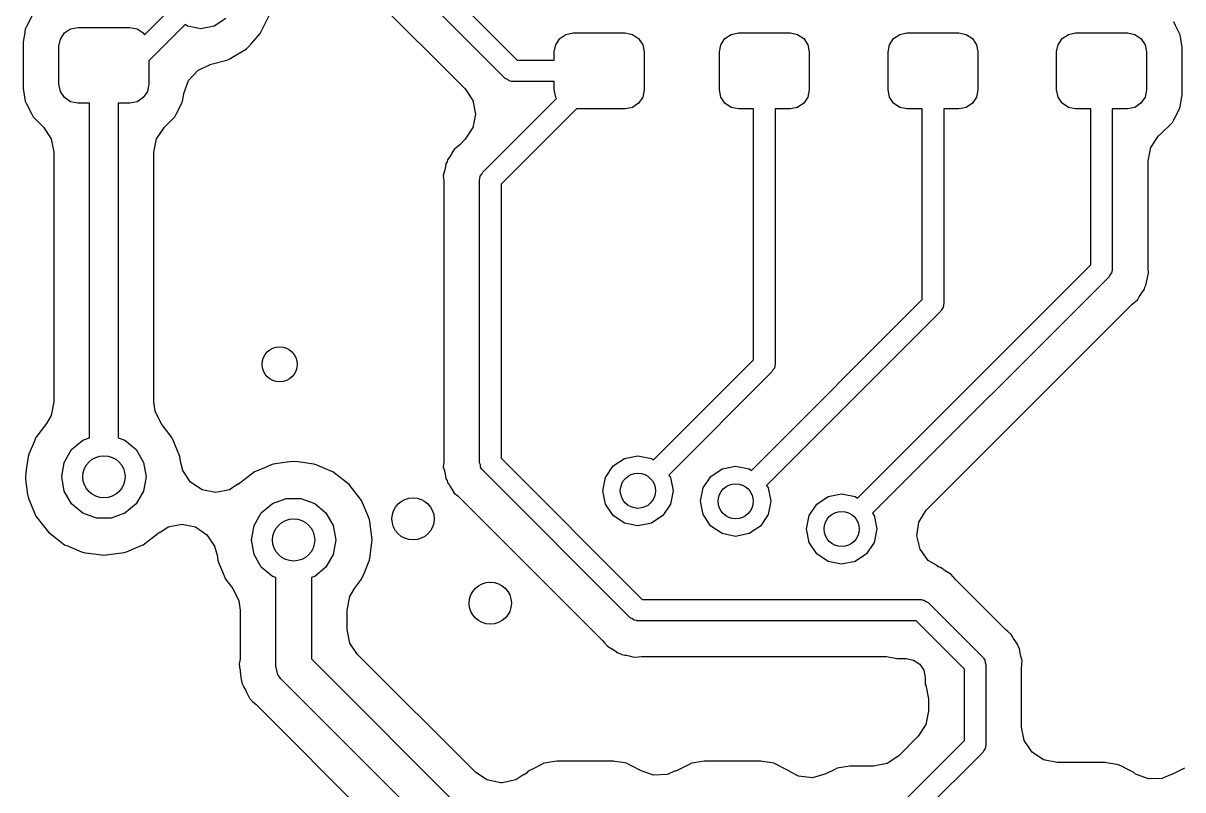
# Model space of a CAD drawing. Extents: x 0.99 to 4.24, y -7.27 to -4.02.
# Drawn here: x 1.9439 to 2.2688, y -6.2649 to -6.05 of the extents above; entities that cross this region are included whole.
import ezdxf

# ---------------------------------------------------------------- set-up
doc = ezdxf.new("R2010")
doc.units = 0
doc.header["$MEASUREMENT"] = 0
doc.layers.add('BLACK', color=7, linetype='CONTINUOUS')

msp = doc.modelspace()

# ---------------------------------------------------------------- linework, layer by layer
at = {"layer": 'BLACK', "linetype": 'CONTINUOUS'}
for p, q in [((2.05221, -6.03025), (2.08234, -6.06039)), ((2.07898, -6.06551), (2.04709, -6.03362)), ((2.04072, -6.04141), (2.06775, -6.06845)), ((1.97793, -6.05326), (1.98504, -6.04615)), ((1.94634, -6.04807), (1.94488, -6.05093)), ((2.00066, -6.04869), (1.99747, -6.05083)), ((2.01034, -6.05295), (2.01282, -6.04783)), ((1.94436, -6.05251), (1.94408, -6.05424)), ((1.94449, -6.0517), (1.94436, -6.05251)), ((1.94488, -6.05093), (1.94449, -6.0517)), ((1.95434, -6.05446), (1.95549, -6.05274)), ((1.95549, -6.05274), (1.95722, -6.05159)), ((1.95722, -6.05159), (1.95925, -6.05118)), ((1.95925, -6.05118), (1.97382, -6.05118)), ((1.97382, -6.05118), (1.97585, -6.05159)), ((1.97585, -6.05159), (1.97758, -6.05274)), ((1.97758, -6.05274), (1.97793, -6.05326)), ((1.98928, -6.05039), (1.97913, -6.06054)), ((1.98993, -6.05083), (1.98928, -6.05039)), ((1.9937, -6.05157), (1.98993, -6.05083)), ((1.99747, -6.05083), (1.9937, -6.05157)), ((2.096, -6.05316), (2.09803, -6.05276)), ((2.09803, -6.05276), (2.1126, -6.05276)), ((2.1126, -6.05276), (2.11463, -6.05316)), ((2.14226, -6.05316), (2.14429, -6.05276)), ((2.14429, -6.05276), (2.15886, -6.05276)), ((2.15886, -6.05276), (2.16089, -6.05316)), ((2.1895, -6.05316), (2.19154, -6.05276)), ((2.19154, -6.05276), (2.2061, -6.05276)), ((2.2061, -6.05276), (2.20814, -6.05316)), ((2.23675, -6.05316), (2.23878, -6.05276)), ((2.23878, -6.05276), (2.25335, -6.05276)), ((2.25335, -6.05276), (2.25538, -6.05316)), ((2.2668, -6.0507), (2.26626, -6.04964)), ((2.26811, -6.05327), (2.2668, -6.0507)), ((1.94408, -6.05424), (1.94392, -6.05529)), ((1.94392, -6.05529), (1.94392, -6.06833)), ((1.95394, -6.0565), (1.95434, -6.05446)), ((2.00702, -6.05661), (2.00786, -6.05569)), ((2.00786, -6.05569), (2.01034, -6.05295)), ((2.09272, -6.05807), (2.09312, -6.05604)), ((2.09312, -6.05604), (2.09427, -6.05431)), ((2.09427, -6.05431), (2.096, -6.05316)), ((2.11463, -6.05316), (2.11636, -6.05431)), ((2.11636, -6.05431), (2.11751, -6.05604)), ((2.11751, -6.05604), (2.11791, -6.05807)), ((2.13898, -6.05807), (2.13938, -6.05604)), ((2.13938, -6.05604), (2.14053, -6.05431)), ((2.14053, -6.05431), (2.14226, -6.05316)), ((2.16089, -6.05316), (2.16262, -6.05431)), ((2.16262, -6.05431), (2.16377, -6.05604)), ((2.16377, -6.05604), (2.16417, -6.05807)), ((2.18622, -6.05807), (2.18662, -6.05604)), ((2.18662, -6.05604), (2.18778, -6.05431)), ((2.18778, -6.05431), (2.1895, -6.05316)), ((2.20814, -6.05316), (2.20986, -6.05431)), ((2.20986, -6.05431), (2.21101, -6.05604)), ((2.21101, -6.05604), (2.21142, -6.05807)), ((2.23346, -6.05807), (2.23387, -6.05604)), ((2.23387, -6.05604), (2.23502, -6.05431)), ((2.23502, -6.05431), (2.23675, -6.05316)), ((2.25538, -6.05316), (2.2571, -6.05431)), ((2.2571, -6.05431), (2.25826, -6.05604)), ((2.25826, -6.05604), (2.25866, -6.05807)), ((2.26868, -6.05686), (2.26811, -6.05327)), ((1.95394, -6.06713), (1.95394, -6.0565)), ((2.00167, -6.06015), (2.00652, -6.05717)), ((2.00652, -6.05717), (2.00702, -6.05661)), ((2.09272, -6.06039), (2.09272, -6.05807)), ((2.11791, -6.05807), (2.11791, -6.0687)), ((2.13898, -6.0687), (2.13898, -6.05807)), ((2.16417, -6.05807), (2.16417, -6.0687)), ((2.18622, -6.0687), (2.18622, -6.05807)), ((2.21142, -6.05807), (2.21142, -6.0687)), ((2.23346, -6.0687), (2.23346, -6.05807)), ((2.25866, -6.05807), (2.25866, -6.0687)), ((2.26868, -6.06991), (2.26868, -6.05686)), ((1.97913, -6.06054), (1.97913, -6.06713)), ((1.99292, -6.0632), (1.99619, -6.06169)), ((1.99618, -6.06164), (2.00099, -6.06034)), ((1.99619, -6.06169), (1.99618, -6.06164)), ((2.00099, -6.06034), (2.00167, -6.06015)), ((2.00099, -6.06034), (2.00099, -6.06034)), ((2.08234, -6.06039), (2.09272, -6.06039)), ((1.99028, -6.06605), (1.99292, -6.0632)), ((2.07957, -6.06578), (2.07898, -6.06551)), ((2.08008, -6.0662), (2.07957, -6.06578)), ((1.94392, -6.06833), (1.94449, -6.07192)), ((1.95434, -6.06916), (1.95394, -6.06713)), ((1.97913, -6.06713), (1.97873, -6.06916)), ((1.98894, -6.0697), (1.99028, -6.06605)), ((2.06775, -6.06845), (2.06991, -6.07168)), ((2.08072, -6.06632), (2.08008, -6.0662)), ((2.08084, -6.06637), (2.08072, -6.06632)), ((2.08092, -6.06635), (2.08084, -6.06637)), ((2.0811, -6.06639), (2.08092, -6.06635)), ((2.09272, -6.06639), (2.0811, -6.06639)), ((2.09272, -6.0687), (2.09272, -6.06639)), ((2.09312, -6.07073), (2.09272, -6.0687)), ((2.11791, -6.0687), (2.11751, -6.07073)), ((2.13938, -6.07073), (2.13898, -6.0687)), ((2.16417, -6.0687), (2.16377, -6.07073)), ((2.18662, -6.07073), (2.18622, -6.0687)), ((2.21142, -6.0687), (2.21101, -6.07073)), ((2.23387, -6.07073), (2.23346, -6.0687)), ((2.25866, -6.0687), (2.25826, -6.07073)), ((1.94449, -6.07192), (1.94484, -6.07262)), ((1.95549, -6.07088), (1.95434, -6.06916)), ((1.95722, -6.07204), (1.95549, -6.07088)), ((1.95925, -6.07244), (1.95722, -6.07204)), ((1.97585, -6.07204), (1.97382, -6.07244)), ((1.97758, -6.07088), (1.97585, -6.07204)), ((1.97873, -6.06916), (1.97758, -6.07088)), ((1.98823, -6.07262), (1.98858, -6.07192)), ((1.98858, -6.07192), (1.9889, -6.06995)), ((1.9889, -6.06995), (1.98894, -6.0697)), ((2.06991, -6.07168), (2.07067, -6.07549)), ((2.07268, -6.09178), (2.09336, -6.0711)), ((2.09336, -6.0711), (2.09312, -6.07073)), ((2.11751, -6.07073), (2.11636, -6.07246)), ((2.14053, -6.07246), (2.13938, -6.07073)), ((2.16377, -6.07073), (2.16262, -6.07246)), ((2.18778, -6.07246), (2.18662, -6.07073)), ((2.21101, -6.07073), (2.20986, -6.07246)), ((2.23502, -6.07246), (2.23387, -6.07073)), ((2.25826, -6.07073), (2.2571, -6.07246)), ((2.26811, -6.0735), (2.26848, -6.07115)), ((2.26848, -6.07115), (2.26862, -6.07029)), ((2.26862, -6.07029), (2.26868, -6.06991)), ((2.26862, -6.07029), (2.26862, -6.07029)), ((1.94484, -6.07262), (1.94634, -6.07555)), ((1.96254, -6.07244), (1.95925, -6.07244)), ((1.96254, -6.16624), (1.96254, -6.07244)), ((1.97382, -6.07244), (1.97054, -6.07244)), ((1.97054, -6.07244), (1.97054, -6.16624)), ((1.98674, -6.07555), (1.98823, -6.07262)), ((1.98823, -6.07262), (1.98823, -6.07262)), ((2.07067, -6.07549), (2.06991, -6.0793)), ((2.09893, -6.07402), (2.0778, -6.09514)), ((2.1126, -6.07402), (2.09893, -6.07402)), ((2.11463, -6.07361), (2.1126, -6.07402)), ((2.11636, -6.07246), (2.11463, -6.07361)), ((2.14226, -6.07361), (2.14053, -6.07246)), ((2.14429, -6.07402), (2.14226, -6.07361)), ((2.14857, -6.07402), (2.14429, -6.07402)), ((2.14857, -6.14443), (2.14857, -6.07402)), ((2.15886, -6.07402), (2.15457, -6.07402)), ((2.15457, -6.07402), (2.15457, -6.14567)), ((2.16089, -6.07361), (2.15886, -6.07402)), ((2.16262, -6.07246), (2.16089, -6.07361)), ((2.1895, -6.07361), (2.18778, -6.07246)), ((2.19154, -6.07402), (2.1895, -6.07361)), ((2.19582, -6.07402), (2.19154, -6.07402)), ((2.19582, -6.12749), (2.19582, -6.07402)), ((2.2061, -6.07402), (2.20182, -6.07402)), ((2.20182, -6.07402), (2.20182, -6.12873)), ((2.20814, -6.07361), (2.2061, -6.07402)), ((2.20986, -6.07246), (2.20814, -6.07361)), ((2.23675, -6.07361), (2.23502, -6.07246)), ((2.23878, -6.07402), (2.23675, -6.07361)), ((2.24306, -6.07402), (2.23878, -6.07402)), ((2.24306, -6.11772), (2.24306, -6.07402)), ((2.25335, -6.07402), (2.24906, -6.07402)), ((2.24906, -6.07402), (2.24906, -6.11897)), ((2.25538, -6.07361), (2.25335, -6.07402)), ((2.2571, -6.07246), (2.25538, -6.07361)), ((2.26626, -6.07713), (2.26776, -6.0742)), ((2.26776, -6.0742), (2.26811, -6.0735)), ((2.26776, -6.0742), (2.26776, -6.0742)), ((1.94634, -6.07555), (1.94634, -6.07555)), ((1.94634, -6.07555), (1.94669, -6.07625)), ((1.94669, -6.07625), (1.9496, -6.07916)), ((1.98347, -6.07916), (1.98638, -6.07625)), ((1.98638, -6.07625), (1.98674, -6.07555)), ((1.98674, -6.07555), (1.98674, -6.07555)), ((2.26247, -6.08126), (2.26591, -6.07783)), ((2.26591, -6.07783), (2.26626, -6.07713)), ((2.26626, -6.07713), (2.26626, -6.07713)), ((1.9496, -6.07916), (1.95176, -6.08239)), ((1.98131, -6.08239), (1.98347, -6.07916)), ((2.06991, -6.0793), (2.06775, -6.08254)), ((2.25984, -6.08484), (2.262, -6.0816)), ((2.262, -6.0816), (2.2623, -6.08135)), ((2.2623, -6.08135), (2.26247, -6.08126)), ((1.95176, -6.08239), (1.95252, -6.0862)), ((1.98056, -6.0862), (1.98131, -6.08239)), ((2.06567, -6.08457), (2.06468, -6.0854)), ((2.06631, -6.08398), (2.06567, -6.08457)), ((2.06775, -6.08254), (2.06631, -6.08398)), ((2.25908, -6.08865), (2.25984, -6.08484)), ((1.95252, -6.0862), (1.95252, -6.15619)), ((1.98056, -6.15619), (1.98056, -6.0862)), ((2.06282, -6.08831), (2.06267, -6.08887)), ((2.06332, -6.0876), (2.06282, -6.08831)), ((2.06356, -6.08725), (2.06332, -6.0876)), ((2.06332, -6.0876), (2.06332, -6.0876)), ((2.06403, -6.08652), (2.06356, -6.08725)), ((2.06415, -6.08631), (2.06403, -6.08652)), ((2.06468, -6.0854), (2.06415, -6.08631)), ((2.06197, -6.0915), (2.06163, -6.09275)), ((2.06216, -6.09065), (2.06197, -6.0915)), ((2.0622, -6.09042), (2.06216, -6.09065)), ((2.06238, -6.08938), (2.0622, -6.09042)), ((2.06267, -6.08887), (2.06238, -6.08938)), ((2.0724, -6.09237), (2.07268, -6.09178)), ((2.25908, -6.11796), (2.25908, -6.08865)), ((2.06163, -6.09275), (2.06171, -6.09361)), ((2.06171, -6.09361), (2.06175, -6.09403)), ((2.06175, -6.09403), (2.06178, -6.0949)), ((2.06178, -6.0949), (2.06178, -6.17223)), ((2.0718, -6.0939), (2.07184, -6.09371)), ((2.0718, -6.17323), (2.0718, -6.0939)), ((2.07181, -6.09364), (2.07187, -6.09352)), ((2.07184, -6.09371), (2.07181, -6.09364)), ((2.07187, -6.09352), (2.07198, -6.09287)), ((2.07198, -6.09287), (2.0724, -6.09237)), ((2.0778, -6.09514), (2.0778, -6.17199)), ((2.17764, -6.18314), (2.24306, -6.11772)), ((2.24846, -6.12049), (2.24818, -6.12109)), ((2.24888, -6.11999), (2.24846, -6.12049)), ((2.249, -6.11935), (2.24888, -6.11999)), ((2.24905, -6.11923), (2.249, -6.11935)), ((2.24906, -6.11897), (2.24903, -6.11915)), ((2.24903, -6.11915), (2.24905, -6.11923)), ((2.2589, -6.12137), (2.25923, -6.12012)), ((2.25912, -6.11883), (2.25908, -6.11796)), ((2.25923, -6.12012), (2.25912, -6.11883)), ((2.24818, -6.12109), (2.18189, -6.18738)), ((2.25804, -6.12455), (2.2582, -6.12399)), ((2.2582, -6.12399), (2.25849, -6.12349)), ((2.25849, -6.12349), (2.25871, -6.12221)), ((2.25871, -6.12221), (2.2589, -6.12137)), ((2.14794, -6.17537), (2.19582, -6.12749)), ((2.25552, -6.12802), (2.25619, -6.12746)), ((2.25619, -6.12746), (2.25663, -6.1267)), ((2.25663, -6.1267), (2.25684, -6.12634)), ((2.25684, -6.12634), (2.2573, -6.12561)), ((2.2573, -6.12561), (2.25804, -6.12455)), ((2.19719, -6.18625), (2.25456, -6.12888)), ((2.20122, -6.13026), (2.20094, -6.13085)), ((2.20164, -6.12976), (2.20122, -6.13026)), ((2.20175, -6.12911), (2.20164, -6.12976)), ((2.20181, -6.12899), (2.20175, -6.12911)), ((2.20182, -6.12873), (2.20179, -6.12892)), ((2.20179, -6.12892), (2.20181, -6.12899)), ((2.25456, -6.12888), (2.2552, -6.12829)), ((2.2552, -6.12829), (2.25552, -6.12802)), ((2.20094, -6.13085), (2.15218, -6.17961)), ((2.12056, -6.17244), (2.14857, -6.14443)), ((2.15439, -6.1467), (2.15397, -6.1472)), ((2.15451, -6.14605), (2.15439, -6.1467)), ((2.15456, -6.14593), (2.15451, -6.14605)), ((2.15457, -6.14567), (2.15454, -6.14585)), ((2.15454, -6.14585), (2.15456, -6.14593)), ((2.1537, -6.14779), (2.1248, -6.17669)), ((2.15397, -6.1472), (2.1537, -6.14779)), ((1.95252, -6.15619), (1.95176, -6.16001)), ((1.98089, -6.15877), (1.98056, -6.15619)), ((1.98261, -6.16226), (1.98089, -6.15877)), ((1.95046, -6.16226), (1.94747, -6.16616)), ((1.95176, -6.16001), (1.95046, -6.16226)), ((1.9856, -6.16616), (1.98261, -6.16226)), ((1.94747, -6.16616), (1.94696, -6.16739)), ((1.96063, -6.16694), (1.96254, -6.16624)), ((1.97054, -6.16624), (1.97244, -6.16694)), ((1.98611, -6.16739), (1.9856, -6.16616)), ((1.94696, -6.16739), (1.94552, -6.17086)), ((1.95544, -6.17313), (1.95749, -6.16957)), ((1.95749, -6.16957), (1.96063, -6.16694)), ((1.97244, -6.16694), (1.97558, -6.16957)), ((1.97558, -6.16957), (1.97763, -6.17313)), ((1.98755, -6.17086), (1.98611, -6.16739)), ((1.94518, -6.17211), (1.94477, -6.17522)), ((1.94527, -6.17147), (1.94518, -6.17211)), ((1.94518, -6.17211), (1.94518, -6.17211)), ((1.94552, -6.17086), (1.94527, -6.17147)), ((1.9878, -6.17147), (1.98755, -6.17086)), ((1.98789, -6.17211), (1.9878, -6.17147)), ((1.98799, -6.17289), (1.98789, -6.17211)), ((1.98789, -6.17211), (1.98789, -6.17211)), ((1.98867, -6.17541), (1.98799, -6.17289)), ((2.01969, -6.17286), (2.01851, -6.17302)), ((2.02097, -6.17303), (2.01969, -6.17286)), ((2.06178, -6.17223), (2.06175, -6.17309)), ((2.0778, -6.17199), (2.11738, -6.21157)), ((2.10918, -6.17414), (2.11238, -6.17201)), ((2.11238, -6.17201), (2.11614, -6.17126)), ((2.11614, -6.17126), (2.11991, -6.17201)), ((2.11991, -6.17201), (2.12056, -6.17244)), ((1.94477, -6.17522), (1.94452, -6.17717)), ((1.95472, -6.17717), (1.95544, -6.17313)), ((1.97763, -6.17313), (1.97835, -6.17717)), ((1.99082, -6.17864), (1.98867, -6.17541)), ((2.00868, -6.17581), (2.00412, -6.17931)), ((2.0113, -6.17473), (2.00868, -6.17581)), ((2.01338, -6.17386), (2.0113, -6.17473)), ((2.01399, -6.17361), (2.01338, -6.17386)), ((2.01338, -6.17386), (2.01338, -6.17386)), ((2.01463, -6.17353), (2.01399, -6.17361)), ((2.01851, -6.17302), (2.01463, -6.17353)), ((2.01463, -6.17353), (2.01463, -6.17353)), ((2.02474, -6.17353), (2.02097, -6.17303)), ((2.02538, -6.17361), (2.02474, -6.17353)), ((2.02474, -6.17353), (2.02474, -6.17353)), ((2.02599, -6.17386), (2.02538, -6.17361)), ((2.02989, -6.17548), (2.02599, -6.17386)), ((2.02599, -6.17386), (2.02599, -6.17386)), ((2.03069, -6.17581), (2.02989, -6.17548)), ((2.03525, -6.17931), (2.03069, -6.17581)), ((2.06175, -6.17309), (2.06163, -6.17438)), ((2.06163, -6.17438), (2.06192, -6.17546)), ((2.06192, -6.17546), (2.06197, -6.17563)), ((2.06197, -6.17563), (2.06216, -6.17648)), ((2.07203, -6.17384), (2.0718, -6.17323)), ((2.07208, -6.1745), (2.07203, -6.17384)), ((2.07246, -6.17503), (2.07208, -6.1745)), ((2.07251, -6.17516), (2.07246, -6.17503)), ((2.07257, -6.1752), (2.07251, -6.17516)), ((2.07268, -6.17535), (2.07257, -6.1752)), ((2.11402, -6.21669), (2.07268, -6.17535)), ((2.10705, -6.17734), (2.10918, -6.17414)), ((2.13657, -6.17707), (2.13976, -6.17493)), ((2.13976, -6.17493), (2.14353, -6.17418)), ((2.14353, -6.17418), (2.14729, -6.17493)), ((2.14729, -6.17493), (2.14794, -6.17537)), ((1.94452, -6.17717), (1.9446, -6.17781)), ((1.9446, -6.17781), (1.94517, -6.18211)), ((1.95544, -6.1812), (1.95472, -6.17717)), ((1.97835, -6.17717), (1.97763, -6.1812)), ((1.99406, -6.1808), (1.99082, -6.17864)), ((2.00404, -6.17922), (2.00168, -6.1808)), ((2.00412, -6.17931), (2.00404, -6.17922)), ((2.03875, -6.18387), (2.03525, -6.17931)), ((2.06216, -6.17648), (2.06238, -6.17775)), ((2.06238, -6.17775), (2.06267, -6.17825)), ((2.06267, -6.17825), (2.06282, -6.17882)), ((2.06282, -6.17882), (2.06332, -6.17953)), ((2.1063, -6.1811), (2.10705, -6.17734)), ((2.1248, -6.17669), (2.12524, -6.17734)), ((2.12524, -6.17734), (2.12598, -6.1811)), ((2.13443, -6.18026), (2.13657, -6.17707)), ((1.94517, -6.18211), (1.94527, -6.18286)), ((1.95749, -6.18476), (1.95544, -6.1812)), ((1.97763, -6.1812), (1.97558, -6.18476)), ((1.99787, -6.18155), (1.99406, -6.1808)), ((2.00168, -6.1808), (1.99787, -6.18155)), ((2.06332, -6.17953), (2.06332, -6.17953)), ((2.06332, -6.17953), (2.06356, -6.17987)), ((2.06356, -6.17987), (2.06403, -6.18061)), ((2.06403, -6.18061), (2.06468, -6.18173)), ((2.06468, -6.18173), (2.06567, -6.18256)), ((2.06567, -6.18256), (2.06631, -6.18314)), ((2.10705, -6.18487), (2.1063, -6.1811)), ((2.12598, -6.1811), (2.12524, -6.18487)), ((2.13368, -6.18403), (2.13443, -6.18026)), ((2.15218, -6.17961), (2.15262, -6.18026)), ((2.15262, -6.18026), (2.15337, -6.18403)), ((2.16627, -6.18484), (2.16946, -6.18271)), ((2.16946, -6.18271), (2.17323, -6.18196)), ((2.17323, -6.18196), (2.17699, -6.18271)), ((2.17699, -6.18271), (2.17764, -6.18314)), ((1.94527, -6.18286), (1.94552, -6.18347)), ((1.94552, -6.18347), (1.94552, -6.18347)), ((1.94552, -6.18347), (1.94637, -6.18553)), ((1.94637, -6.18553), (1.94747, -6.18817)), ((1.96063, -6.18739), (1.95749, -6.18476)), ((1.97558, -6.18476), (1.97244, -6.18739)), ((2.01064, -6.18729), (2.01378, -6.18465)), ((2.01378, -6.18465), (2.01763, -6.18325)), ((2.01763, -6.18325), (2.02174, -6.18325)), ((2.02174, -6.18325), (2.02559, -6.18465)), ((2.02559, -6.18465), (2.02873, -6.18729)), ((2.039, -6.18448), (2.03875, -6.18387)), ((2.04054, -6.18817), (2.039, -6.18448)), ((2.06631, -6.18314), (2.10623, -6.22306)), ((2.10918, -6.18806), (2.10705, -6.18487)), ((2.12524, -6.18487), (2.1231, -6.18806)), ((2.13443, -6.18779), (2.13368, -6.18403)), ((2.15337, -6.18403), (2.15262, -6.18779)), ((2.16414, -6.18803), (2.16627, -6.18484)), ((1.94747, -6.18817), (1.95097, -6.19274)), ((1.96448, -6.1888), (1.96063, -6.18739)), ((1.96859, -6.1888), (1.96448, -6.1888)), ((1.97244, -6.18739), (1.96859, -6.1888)), ((2.00859, -6.19084), (2.01064, -6.18729)), ((2.02873, -6.18729), (2.03078, -6.19084)), ((2.04095, -6.18918), (2.04054, -6.18817)), ((2.04104, -6.18983), (2.04095, -6.18918)), ((2.11238, -6.1902), (2.10918, -6.18806)), ((2.1231, -6.18806), (2.11991, -6.1902)), ((2.13657, -6.19099), (2.13443, -6.18779)), ((2.15262, -6.18779), (2.15049, -6.19099)), ((2.16339, -6.1918), (2.16414, -6.18803)), ((2.18189, -6.18738), (2.18232, -6.18803)), ((2.18232, -6.18803), (2.18307, -6.1918)), ((2.19487, -6.18989), (2.19689, -6.18657)), ((2.19689, -6.18657), (2.19719, -6.18625)), ((1.98218, -6.19283), (1.98454, -6.19125)), ((1.98454, -6.19125), (1.98835, -6.19049)), ((1.98835, -6.19049), (1.99216, -6.19125)), ((1.99216, -6.19125), (1.9954, -6.19341)), ((2.00787, -6.19488), (2.00859, -6.19084)), ((2.03078, -6.19084), (2.0315, -6.19488)), ((2.04141, -6.19263), (2.04104, -6.18983)), ((2.04104, -6.18983), (2.04104, -6.18983)), ((2.11614, -6.19094), (2.11238, -6.1902)), ((2.11991, -6.1902), (2.11614, -6.19094)), ((2.13976, -6.19312), (2.13657, -6.19099)), ((2.15049, -6.19099), (2.14729, -6.19312)), ((2.16414, -6.19557), (2.16339, -6.1918)), ((2.18307, -6.1918), (2.18232, -6.19557)), ((2.19428, -6.19373), (2.19487, -6.18989)), ((1.95097, -6.19274), (1.95553, -6.19623)), ((1.97754, -6.19623), (1.98211, -6.19274)), ((1.98211, -6.19274), (1.98218, -6.19283)), ((1.9954, -6.19341), (1.99756, -6.19664)), ((2.00859, -6.19892), (2.00787, -6.19488)), ((2.0315, -6.19488), (2.03078, -6.19892)), ((2.04112, -6.19929), (2.04162, -6.19553)), ((2.0417, -6.19488), (2.04141, -6.19263)), ((2.04162, -6.19553), (2.0417, -6.19488)), ((2.14353, -6.19387), (2.13976, -6.19312)), ((2.14729, -6.19312), (2.14353, -6.19387)), ((2.16627, -6.19876), (2.16414, -6.19557)), ((2.18232, -6.19557), (2.18019, -6.19876)), ((2.1952, -6.19751), (2.19428, -6.19373)), ((1.95553, -6.19623), (1.95613, -6.19648)), ((1.95613, -6.19648), (1.96023, -6.19818)), ((1.96023, -6.19818), (1.96023, -6.19818)), ((1.96023, -6.19818), (1.96084, -6.19843)), ((1.96084, -6.19843), (1.96148, -6.19852)), ((1.96148, -6.19852), (1.96148, -6.19852)), ((1.96148, -6.19852), (1.96511, -6.199)), ((1.96796, -6.199), (1.97159, -6.19852)), ((1.97159, -6.19852), (1.97223, -6.19843)), ((1.97159, -6.19852), (1.97159, -6.19852)), ((1.97223, -6.19843), (1.97284, -6.19818)), ((1.97284, -6.19818), (1.97694, -6.19648)), ((1.97284, -6.19818), (1.97284, -6.19818)), ((1.97694, -6.19648), (1.97754, -6.19623)), ((1.99756, -6.19664), (1.99823, -6.19915)), ((2.01064, -6.20247), (2.00859, -6.19892)), ((2.03078, -6.19892), (2.02873, -6.20247)), ((2.16946, -6.20089), (2.16627, -6.19876)), ((2.18019, -6.19876), (2.17699, -6.20089)), ((2.1975, -6.20064), (2.1952, -6.19751)), ((1.96511, -6.199), (1.96581, -6.19909)), ((1.96581, -6.19909), (1.96589, -6.1991)), ((1.96589, -6.1991), (1.96654, -6.19918)), ((1.96654, -6.19918), (1.96718, -6.1991)), ((1.96718, -6.1991), (1.96726, -6.19909)), ((1.96726, -6.19909), (1.96796, -6.199)), ((1.99823, -6.19915), (1.99842, -6.20058)), ((1.99842, -6.20058), (1.99867, -6.20118)), ((1.99867, -6.20118), (1.99867, -6.20118)), ((1.99867, -6.20118), (1.99975, -6.20379)), ((2.03962, -6.20379), (2.0407, -6.20118)), ((2.0407, -6.20118), (2.04095, -6.20058)), ((2.0407, -6.20118), (2.0407, -6.20118)), ((2.04095, -6.20058), (2.04112, -6.19929)), ((2.17323, -6.20164), (2.16946, -6.20089)), ((2.17699, -6.20089), (2.17323, -6.20164)), ((2.19989, -6.20209), (2.1975, -6.20064)), ((2.19986, -6.20214), (2.19989, -6.20209)), ((2.20036, -6.20243), (2.19986, -6.20214)), ((1.99975, -6.20379), (2.00062, -6.20589)), ((2.01378, -6.20511), (2.01064, -6.20247)), ((2.01469, -6.20544), (2.01378, -6.20511)), ((2.01469, -6.23031), (2.01469, -6.20544)), ((2.02559, -6.20511), (2.02469, -6.20544)), ((2.02469, -6.20544), (2.02469, -6.22824)), ((2.02873, -6.20247), (2.02559, -6.20511)), ((2.03875, -6.20589), (2.03962, -6.20379)), ((2.20039, -6.20239), (2.20036, -6.20243)), ((2.20054, -6.20248), (2.20039, -6.20239)), ((2.20092, -6.20259), (2.20054, -6.20248)), ((2.20164, -6.20308), (2.20092, -6.20259)), ((2.20198, -6.20333), (2.20164, -6.20308)), ((2.20164, -6.20308), (2.20164, -6.20308)), ((2.20271, -6.20379), (2.20198, -6.20333)), ((2.20383, -6.20444), (2.20271, -6.20379)), ((2.20446, -6.20519), (2.20383, -6.20444)), ((2.20466, -6.20543), (2.20446, -6.20519)), ((2.20525, -6.20607), (2.20466, -6.20543)), ((2.00062, -6.20589), (2.00261, -6.20849)), ((2.00261, -6.20849), (2.00433, -6.21197)), ((2.03546, -6.21074), (2.03676, -6.20849)), ((2.03676, -6.20849), (2.03875, -6.20589)), ((2.21913, -6.21995), (2.20525, -6.20607)), ((2.00433, -6.21197), (2.00467, -6.21455)), ((2.0347, -6.21455), (2.03546, -6.21074)), ((2.11738, -6.21157), (2.19534, -6.21157)), ((2.19534, -6.21157), (2.19552, -6.2116)), ((2.19552, -6.2116), (2.1956, -6.21158)), ((2.1956, -6.21158), (2.19572, -6.21163)), ((2.19572, -6.21163), (2.19636, -6.21175)), ((2.19636, -6.21175), (2.19686, -6.21217)), ((2.00467, -6.21455), (2.00467, -6.22819)), ((2.0347, -6.21997), (2.0347, -6.21455)), ((2.19686, -6.21217), (2.19746, -6.21245)), ((2.19746, -6.21245), (2.21275, -6.22774)), ((2.11461, -6.21697), (2.11402, -6.21669)), ((2.11512, -6.21739), (2.11461, -6.21697)), ((2.11576, -6.2175), (2.11512, -6.21739)), ((2.11588, -6.21756), (2.11576, -6.2175)), ((2.11596, -6.21753), (2.11588, -6.21756)), ((2.11614, -6.21757), (2.11596, -6.21753)), ((2.19409, -6.21757), (2.11614, -6.21757)), ((2.20763, -6.2311), (2.19409, -6.21757)), ((2.03546, -6.22378), (2.0347, -6.21997)), ((2.21977, -6.22053), (2.21913, -6.21995)), ((2.22076, -6.22136), (2.21977, -6.22053)), ((2.22119, -6.22212), (2.22076, -6.22136)), ((2.03762, -6.22701), (2.03546, -6.22378)), ((2.10623, -6.22306), (2.10681, -6.2237)), ((2.10681, -6.2237), (2.10764, -6.22469)), ((2.10764, -6.22469), (2.1084, -6.22513)), ((2.2214, -6.22248), (2.22119, -6.22212)), ((2.22187, -6.22321), (2.2214, -6.22248)), ((2.22261, -6.22427), (2.22187, -6.22321)), ((2.22276, -6.22484), (2.22261, -6.22427)), ((2.22305, -6.22534), (2.22276, -6.22484)), ((2.00467, -6.22819), (2.00465, -6.22866)), ((2.07063, -6.26002), (2.03762, -6.22701)), ((2.1084, -6.22513), (2.10876, -6.22534)), ((2.10876, -6.22534), (2.1095, -6.22581)), ((2.1095, -6.22581), (2.10977, -6.226)), ((2.10977, -6.226), (2.11055, -6.22655)), ((2.11055, -6.22655), (2.11112, -6.2267)), ((2.11112, -6.2267), (2.11162, -6.22699)), ((2.11162, -6.22699), (2.11248, -6.22714)), ((2.11248, -6.22714), (2.11248, -6.22714)), ((2.11248, -6.22714), (2.11289, -6.22721)), ((2.11289, -6.22721), (2.11374, -6.2274)), ((2.11374, -6.2274), (2.11499, -6.22774)), ((2.11499, -6.22774), (2.11628, -6.22762)), ((2.11628, -6.22762), (2.11715, -6.22759)), ((2.11715, -6.22759), (2.18582, -6.22759)), ((2.18582, -6.22759), (2.18865, -6.22815)), ((2.18865, -6.22815), (2.19134, -6.22815)), ((2.19134, -6.22815), (2.19337, -6.22855)), ((2.21275, -6.22774), (2.21286, -6.22789)), ((2.21286, -6.22789), (2.21293, -6.22793)), ((2.21293, -6.22793), (2.21297, -6.22806)), ((2.21297, -6.22806), (2.21335, -6.22859)), ((2.22325, -6.22648), (2.22305, -6.22534)), ((2.22328, -6.22661), (2.22325, -6.22648)), ((2.22347, -6.22746), (2.22328, -6.22661)), ((2.2238, -6.22871), (2.22347, -6.22746)), ((2.00465, -6.22879), (2.00447, -6.2296)), ((2.00447, -6.2296), (2.00457, -6.23042)), ((2.00457, -6.23042), (2.00457, -6.23042)), ((2.00457, -6.23042), (2.00466, -6.23117)), ((2.00465, -6.22866), (2.00465, -6.22879)), ((2.00466, -6.23117), (2.00467, -6.23122)), ((2.00467, -6.23122), (2.00467, -6.23156)), ((2.01503, -6.2315), (2.01469, -6.23031)), ((2.02469, -6.22824), (2.06939, -6.27295)), ((2.19337, -6.22855), (2.1951, -6.22971)), ((2.1951, -6.22971), (2.19625, -6.23143)), ((2.19625, -6.23143), (2.19665, -6.23346)), ((2.20763, -6.25112), (2.20763, -6.2311)), ((2.21335, -6.22859), (2.21341, -6.22925)), ((2.21341, -6.22925), (2.21363, -6.22986)), ((2.21363, -6.22986), (2.21363, -6.25236)), ((2.22365, -6.23086), (2.22369, -6.23)), ((2.22365, -6.24734), (2.22365, -6.23086)), ((2.22369, -6.23), (2.22372, -6.22958)), ((2.22372, -6.22958), (2.2238, -6.22871)), ((2.00467, -6.23156), (2.00473, -6.23197)), ((2.00473, -6.23197), (2.00473, -6.23197)), ((2.00473, -6.23197), (2.00477, -6.2322)), ((2.00477, -6.2322), (2.00484, -6.23267)), ((2.00484, -6.23267), (2.00506, -6.23456)), ((2.00506, -6.23456), (2.00522, -6.23489)), ((2.01529, -6.2327), (2.01503, -6.2315)), ((2.01545, -6.23291), (2.01529, -6.2327)), ((2.01548, -6.23302), (2.01545, -6.23291)), ((2.01562, -6.23314), (2.01548, -6.23302)), ((2.01615, -6.23385), (2.01562, -6.23314)), ((2.06379, -6.28149), (2.01615, -6.23385)), ((2.19665, -6.23346), (2.19665, -6.23527)), ((2.00522, -6.23489), (2.00528, -6.23525)), ((2.00528, -6.23525), (2.00567, -6.23597)), ((2.00567, -6.23597), (2.00567, -6.23597)), ((2.00567, -6.23597), (2.00619, -6.23693)), ((2.00619, -6.23693), (2.0064, -6.23735)), ((2.0064, -6.23735), (2.0065, -6.23756)), ((2.0065, -6.23756), (2.00723, -6.23907)), ((2.19665, -6.23527), (2.19685, -6.23557)), ((2.19685, -6.23557), (2.19761, -6.23938)), ((2.00723, -6.23907), (2.00737, -6.23924)), ((2.00737, -6.23924), (2.00751, -6.23938)), ((2.00751, -6.23938), (2.00765, -6.23965)), ((2.00765, -6.23965), (2.0082, -6.24015)), ((2.0082, -6.24015), (2.00915, -6.24103)), ((2.00915, -6.24103), (2.00943, -6.2413)), ((2.19761, -6.23938), (2.19761, -6.24284)), ((2.00943, -6.2413), (2.0552, -6.28707)), ((2.19761, -6.24284), (2.19685, -6.24666)), ((2.19685, -6.24666), (2.19469, -6.24989)), ((2.22441, -6.25115), (2.22365, -6.24734)), ((2.19469, -6.24989), (2.18921, -6.25537)), ((2.19044, -6.26831), (2.20763, -6.25112)), ((2.21303, -6.25389), (2.21275, -6.25448)), ((2.21345, -6.25339), (2.21303, -6.25389)), ((2.21356, -6.25274), (2.21345, -6.25339)), ((2.21362, -6.25262), (2.21356, -6.25274)), ((2.21363, -6.25236), (2.2136, -6.25255)), ((2.2136, -6.25255), (2.21362, -6.25262)), ((2.22657, -6.25439), (2.22441, -6.25115)), ((2.0906, -6.25736), (2.08983, -6.25749)), ((2.09107, -6.25729), (2.0906, -6.25736)), ((2.0906, -6.25736), (2.0906, -6.25736)), ((2.09346, -6.25691), (2.09107, -6.25729)), ((2.10138, -6.25691), (2.09346, -6.25691)), ((2.1089, -6.25691), (2.10138, -6.25691)), ((2.10929, -6.25691), (2.1089, -6.25691)), ((2.10968, -6.25697), (2.10929, -6.25691)), ((2.11179, -6.25731), (2.10968, -6.25697)), ((2.10968, -6.25697), (2.10968, -6.25697)), ((2.11293, -6.25749), (2.11179, -6.25731)), ((2.13194, -6.25736), (2.13116, -6.25749)), ((2.13241, -6.25729), (2.13194, -6.25736)), ((2.13194, -6.25736), (2.13194, -6.25736)), ((2.1348, -6.25691), (2.13241, -6.25729)), ((2.14271, -6.25691), (2.1348, -6.25691)), ((2.15024, -6.25691), (2.14271, -6.25691)), ((2.15063, -6.25691), (2.15024, -6.25691)), ((2.15102, -6.25697), (2.15063, -6.25691)), ((2.15313, -6.25731), (2.15102, -6.25697)), ((2.15102, -6.25697), (2.15102, -6.25697)), ((2.15427, -6.25749), (2.15313, -6.25731)), ((2.18921, -6.25537), (2.18598, -6.25753)), ((2.21275, -6.25448), (2.19601, -6.27123)), ((2.2298, -6.25654), (2.22657, -6.25439)), ((2.23361, -6.2573), (2.2298, -6.25654)), ((2.24483, -6.2573), (2.23361, -6.2573)), ((2.24709, -6.2573), (2.24483, -6.2573)), ((2.24747, -6.25736), (2.24709, -6.2573)), ((2.24924, -6.25764), (2.24747, -6.25736)), ((2.24747, -6.25736), (2.24747, -6.25736)), ((2.07386, -6.26217), (2.07063, -6.26002)), ((2.08419, -6.26065), (2.08191, -6.26217)), ((2.08425, -6.26073), (2.08419, -6.26065)), ((2.08489, -6.26027), (2.08425, -6.26073)), ((2.08544, -6.25972), (2.08489, -6.26027)), ((2.08714, -6.25886), (2.08544, -6.25972)), ((2.08913, -6.25784), (2.08714, -6.25886)), ((2.08983, -6.25749), (2.08913, -6.25784)), ((2.08913, -6.25784), (2.08913, -6.25784)), ((2.11363, -6.25784), (2.11293, -6.25749)), ((2.11475, -6.25841), (2.11363, -6.25784)), ((2.11363, -6.25784), (2.11363, -6.25784)), ((2.11692, -6.25952), (2.11475, -6.25841)), ((2.11731, -6.25972), (2.11692, -6.25952)), ((2.11692, -6.25952), (2.11692, -6.25952)), ((2.11734, -6.25967), (2.11731, -6.25972)), ((2.12049, -6.26084), (2.11734, -6.25967)), ((2.12437, -6.26068), (2.12049, -6.26084)), ((2.12672, -6.2596), (2.12437, -6.26068)), ((2.12678, -6.25972), (2.12672, -6.2596)), ((2.13047, -6.25784), (2.12678, -6.25972)), ((2.13116, -6.25749), (2.13047, -6.25784)), ((2.13047, -6.25784), (2.13047, -6.25784)), ((2.15497, -6.25784), (2.15427, -6.25749)), ((2.15696, -6.25886), (2.15497, -6.25784)), ((2.15497, -6.25784), (2.15497, -6.25784)), ((2.15865, -6.25972), (2.15696, -6.25886)), ((2.15884, -6.25991), (2.15865, -6.25972)), ((2.16116, -6.26109), (2.15884, -6.25991)), ((2.16876, -6.26049), (2.16502, -6.26155)), ((2.17128, -6.25921), (2.16876, -6.26049)), ((2.17197, -6.25886), (2.17128, -6.25921)), ((2.17556, -6.25829), (2.17197, -6.25886)), ((2.17649, -6.25829), (2.17556, -6.25829)), ((2.18217, -6.25829), (2.17649, -6.25829)), ((2.18598, -6.25753), (2.18217, -6.25829)), ((2.25073, -6.25788), (2.24924, -6.25764)), ((2.25142, -6.25824), (2.25073, -6.25788)), ((2.25374, -6.25942), (2.25142, -6.25824)), ((2.25142, -6.25824), (2.25142, -6.25824)), ((2.25511, -6.26011), (2.25374, -6.25942)), ((2.25553, -6.26053), (2.25511, -6.26011)), ((2.25554, -6.26054), (2.25553, -6.26053)), ((2.25918, -6.26188), (2.25554, -6.26054)), ((2.26551, -6.2606), (2.26307, -6.26173)), ((2.26556, -6.2607), (2.26551, -6.2606)), ((2.26925, -6.25883), (2.26556, -6.2607)), ((2.07767, -6.26293), (2.07386, -6.26217)), ((2.0781, -6.26293), (2.07767, -6.26293)), ((2.08191, -6.26217), (2.0781, -6.26293)), ((2.16502, -6.26155), (2.16116, -6.26109)), ((2.26307, -6.26173), (2.25918, -6.26188))]:
    msp.add_line(p, q, dxfattribs=at)
at = {"layer": 'BLACK'}
for centre, radius in [((2.01575, -6.14567), 0.00492), ((1.96654, -6.17717), 0.00591), ((2.11614, -6.1811), 0.00492), ((2.14353, -6.18403), 0.00492), ((2.05315, -6.18898), 0.00591), ((2.01969, -6.19488), 0.00591), ((2.17323, -6.1918), 0.00492), ((2.0748, -6.2126), 0.00591)]:
    msp.add_circle(centre, radius, dxfattribs=at)

doc.saveas('drawing.dxf')
